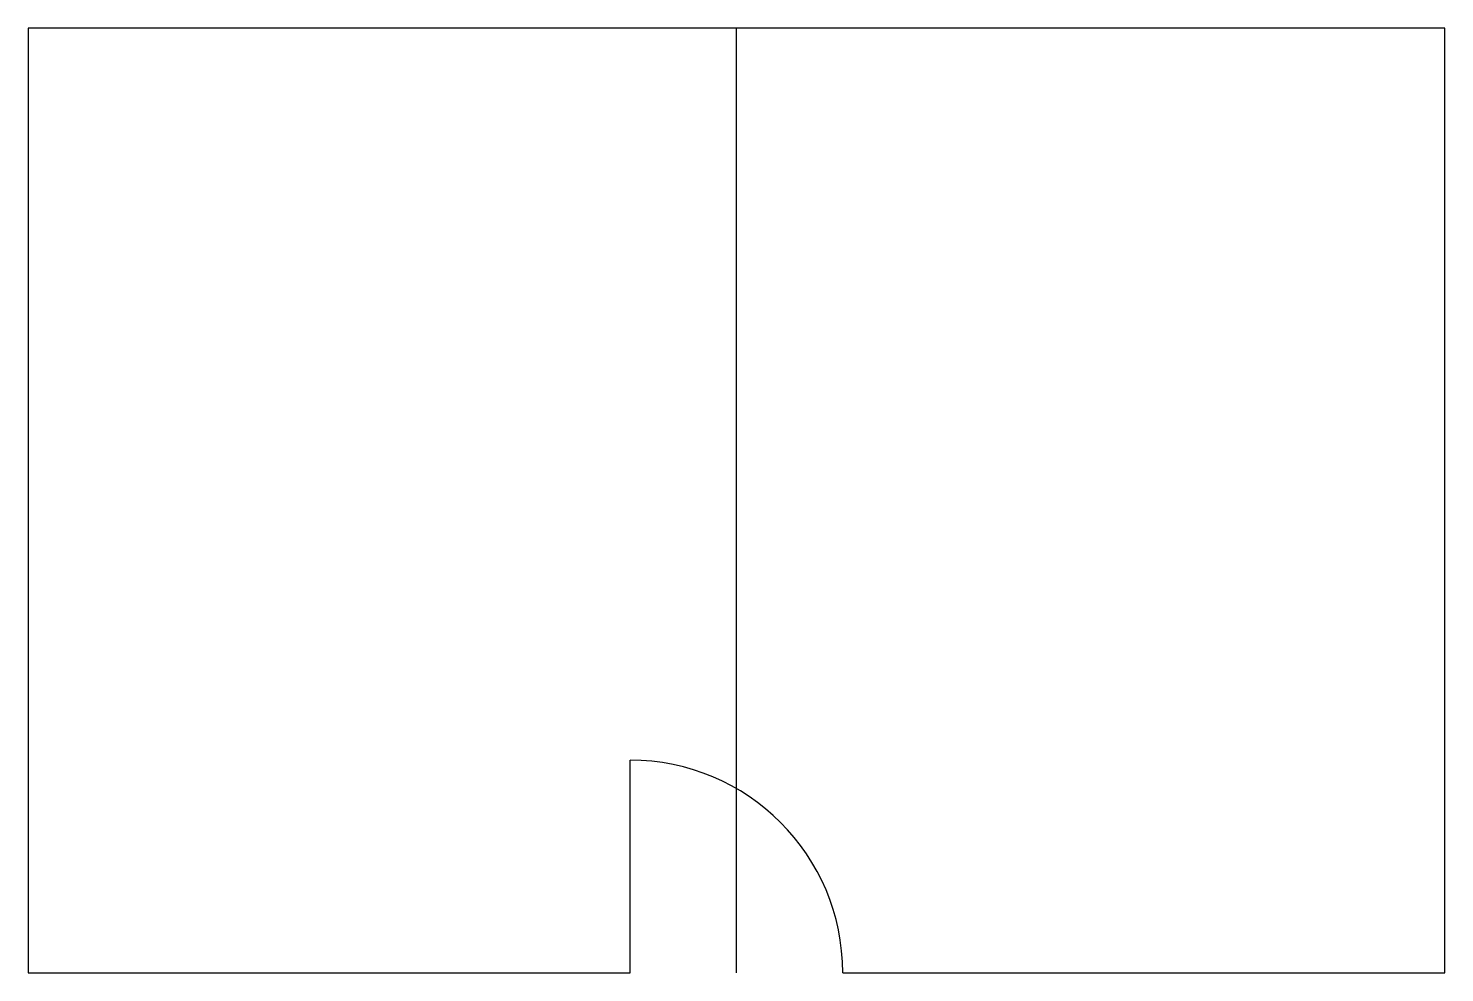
# Model space of a CAD drawing. Header units: millimetres. Extents: x 0 to 6000, y 0 to 4000.
import ezdxf

# ---------------------------------------------------------------- set-up
doc = ezdxf.new("R2010")
doc.units = ezdxf.units.MM
doc.layers.add('DOOR', color=3, linetype='CONTINUOUS')
doc.layers.add('WALL', color=7, linetype='CONTINUOUS')

msp = doc.modelspace()

# ---------------------------------------------------------------- linework, layer by layer
at = {"layer": 'DOOR'}
msp.add_line((2550, 0), (2550, 900), dxfattribs=at)
msp.add_arc((2550, 0), 900, 0, 90, dxfattribs=at)
at = {"layer": 'WALL'}
for p, q in [((6000, 4000), (0, 4000)), ((0, 4000), (0, 0)), ((3000, 0), (3000, 4000)), ((6000, 0), (6000, 4000)), ((0, 0), (2550, 0)), ((3450, 0), (6000, 0))]:
    msp.add_line(p, q, dxfattribs=at)

doc.saveas('drawing.dxf')
